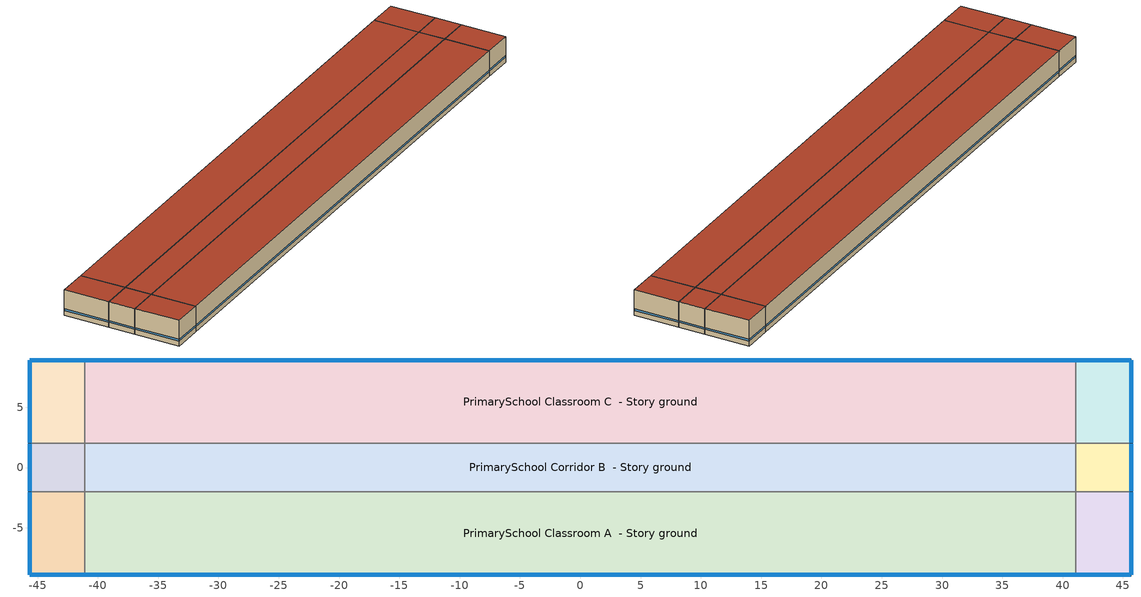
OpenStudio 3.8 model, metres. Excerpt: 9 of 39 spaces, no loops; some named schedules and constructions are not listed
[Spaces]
PrimarySchool Classroom A end_a - Story ground
 floor ground (Foundation F 1.26W/m*K Perim 11.46m Area 31.51m2): -45.67,-8.9 -45.67,-2.01 -41.1,-2.01 -41.1,-8.9 z0
 wall outside: -45.67,-2.01 -45.67,-8.9 -41.1,-8.9 z0:3.96
 wall to PrimarySchool Corridor B end_a - Story ground: -41.1,-2.01 -45.67,-2.01 z0:3.96
 wall to PrimarySchool Classroom A  - Story ground: -41.1,-8.9 -41.1,-2.01 z0:3.96
 window: -45.65,-8.9 -41.12,-8.9 / -45.67,-2.03 -45.67,-8.87 z0.76:1
 roof outside: -41.1,-8.9 -41.1,-2.01 -45.67,-2.01 -45.67,-8.9 z3.96
PrimarySchool Corridor B end_a - Story ground
 floor ground (Foundation F 1.26W/m*K Perim 4.01m Area 18.35m2): -45.67,-2.01 -45.67,2.01 -41.1,2.01 -41.1,-2.01 z0
 wall outside: -45.67,2.01 -45.67,-2.01 z0:3.96
 wall to PrimarySchool Classroom C end_a - Story ground: -41.1,2.01 -45.67,2.01 z0:3.96
 wall to PrimarySchool Corridor B  - Story ground: -41.1,-2.01 -41.1,2.01 z0:3.96
 window: -45.67,1.98 -45.67,-1.98 z0.76:1
 roof outside: -41.1,-2.01 -41.1,2.01 -45.67,2.01 -45.67,-2.01 z3.96
PrimarySchool Classroom C end_a - Story ground
 floor ground (Foundation F 1.26W/m*K Perim 11.46m Area 31.51m2): -45.67,2.01 -45.67,8.9 -41.1,8.9 -41.1,2.01 z0
 wall outside: -41.1,8.9 -45.67,8.9 -45.67,2.01 z0:3.96
 wall to PrimarySchool Classroom C  - Story ground: -41.1,2.01 -41.1,8.9 z0:3.96
 window: -45.67,8.87 -45.67,2.03 / -41.12,8.9 -45.65,8.9 z0.76:1
 roof outside: -41.1,2.01 -41.1,8.9 -45.67,8.9 -45.67,2.01 z3.96
PrimarySchool Classroom A  - Story ground
 floor ground (Foundation F 1.26W/m*K Perim 82.2m Area 566.6m2): -41.1,-8.9 -41.1,-2.01 41.1,-2.01 41.1,-8.9 z0
 wall outside: -41.1,-8.9 41.1,-8.9 z0:3.96
 wall to PrimarySchool Corridor B  - Story ground: 41.1,-2.01 -41.1,-2.01 z0:3.96
 wall to PrimarySchool Classroom A end_b - Story ground: 41.1,-8.9 41.1,-2.01 z0:3.96
 window: -41.07,-8.9 41.07,-8.9 z0.76:1
 roof outside: 41.1,-8.9 41.1,-2.01 -41.1,-2.01 -41.1,-8.9 z3.96
PrimarySchool Corridor B  - Story ground
 floor ground (Foundation F 1.26W/m*K Perim 0.0m Area 329.86m2): -41.1,-2.01 -41.1,2.01 41.1,2.01 41.1,-2.01 z0
 wall to PrimarySchool Classroom C  - Story ground: 41.1,2.01 -41.1,2.01 z0:3.96
 wall to PrimarySchool Corridor B end_b - Story ground: 41.1,-2.01 41.1,2.01 z0:3.96
 roof outside: 41.1,-2.01 41.1,2.01 -41.1,2.01 -41.1,-2.01 z3.96
PrimarySchool Classroom C  - Story ground
 floor ground (Foundation F 1.26W/m*K Perim 82.2m Area 566.6m2): -41.1,2.01 -41.1,8.9 41.1,8.9 41.1,2.01 z0
 wall outside: 41.1,8.9 -41.1,8.9 z0:3.96
 wall to PrimarySchool Classroom C end_b - Story ground: 41.1,2.01 41.1,8.9 z0:3.96
 window: 41.07,8.9 -41.07,8.9 z0.76:1
 roof outside: 41.1,2.01 41.1,8.9 -41.1,8.9 -41.1,2.01 z3.96
PrimarySchool Classroom A end_b - Story ground
 floor ground (Foundation F 1.26W/m*K Perim 11.46m Area 31.51m2): 41.1,-8.9 41.1,-2.01 45.67,-2.01 45.67,-8.9 z0
 wall outside: 41.1,-8.9 45.67,-8.9 45.67,-2.01 z0:3.96
 wall to PrimarySchool Corridor B end_b - Story ground: 45.67,-2.01 41.1,-2.01 z0:3.96
 window: 41.12,-8.9 45.65,-8.9 / 45.67,-8.87 45.67,-2.03 z0.76:1
 roof outside: 45.67,-8.9 45.67,-2.01 41.1,-2.01 41.1,-8.9 z3.96
PrimarySchool Corridor B end_b - Story ground
 floor ground (Foundation F 1.26W/m*K Perim 4.01m Area 18.35m2): 41.1,-2.01 41.1,2.01 45.67,2.01 45.67,-2.01 z0
 wall outside: 45.67,-2.01 45.67,2.01 z0:3.96
 wall to PrimarySchool Classroom C end_b - Story ground: 45.67,2.01 41.1,2.01 z0:3.96
 window: 45.67,-1.98 45.67,1.98 z0.76:1
 roof outside: 45.67,-2.01 45.67,2.01 41.1,2.01 41.1,-2.01 z3.96
PrimarySchool Classroom C end_b - Story ground
 floor ground (Foundation F 1.26W/m*K Perim 11.46m Area 31.51m2): 41.1,2.01 41.1,8.9 45.67,8.9 45.67,2.01 z0
 wall outside: 45.67,2.01 45.67,8.9 41.1,8.9 z0:3.96
 window: 45.65,8.9 41.12,8.9 / 45.67,2.03 45.67,8.87 z0.76:1
 roof outside: 45.67,2.01 45.67,8.9 41.1,8.9 41.1,2.01 z3.96
[Schedule:Day]
Clothing Schedule Default Winter Clothes; Infiltration HVAC Off Schedule Schedule Day 0 1; Infiltration HVAC Off Schedule Schedule Day 2: 24, 0, 1
Clothing Schedule Summer Clothes: 24, 0, 0.5
Air Velocity Schedule Default: 24, 0, 0.2
Work Efficiency Schedule Default; Schedule Day 37; Schedule Day 38: 24, 0, 0
PrimarySchool Cafeteria Occ Default; PrimarySchool Cafeteria Occ Wkdy Day 1: No, 5, 0, 0, 5, 15, 0.01875, 5, 30, 0.0375, 5, 45, 0.05625, 6, 0, 0.075, 6, 15, 0.09375, 6, 30, 0.1125, 6, 45, 0.13125, 7, 0, 0.15, 7, 15, 0.1375, 7, 30, 0.125, 7, 45, 0.1125, 8, 0, 0.1, 8, 15, 0.0875, 8, 30, 0.075, 8, 45, 0.0625, 9, 0, 0.05, 9, 15, 0.15, 9, 30, 0.25, 9, 45, 0.35, 10, 0, 0.45, 10, 15, 0.55, 10, 30, 0.65, 10, 45, 0.75, 11, 0, 0.85, 11, 15, 0.95, 11, 30, 0.85, 11, 45, 0.75, 12, 0, 0.65, 12, 15, 0.55, 12, 30, 0.45, 12, 45, 0.35, 13, 0, 0.25, 13, 15, 0.15, 13, 30, 0.133333, 13, 45, 0.116667, 14, 0, 0.1, 14, 15, 0.0833333, 14, 30, 0.0666667, 14, 45, 0.05, 15, 0, 0.0333333, 15, 15, 0.0166667, 15, 30, 0, 24, 0, 0
PrimarySchool Cafeteria Occ Summer Design Day: No, 7, 0, 0, 9, 0, 0.15, 11, 0, 0.05, 13, 0, 0.95, 15, 0, 0.15, 24, 0, 0
PrimarySchool Cafeteria Occ Wkdy Day: No, 8, 0, 0, 11, 45, 0.25, 24, 0, 0
PrimarySchool Cafeteria Occ Winter Design Day; Education_School BLDG_EQUIP_EndUseData Winter Design Day; PrimarySchool Gym Occ Winter Design Day; Education_School BLDG_LIGHT_EndUseData Winter Design Day 1; Education_School BLDG_EQUIP_EndUseData Winter Design Day 1: No, 24, 0, 0
Education_School BLDG_LIGHT_EndUseData Sat Day; Education_School BLDG_LIGHT_EndUseData Sat Day 2: No, 0, 15, 0.11778, 0, 30, 0.111895, 0, 45, 0.10601, 1, 0, 0.100126, 1, 15, 0.0942413, 1, 30, 0.0830197, 1, 45, 0.0717982, 2, 0, 0.0605766, 2, 15, 0.049355, 2, 30, 0.0496024, 2, 45, 0.0498498, 3, 0, 0.0500972, 3, 15, 0.0503446, 3, 30, 0.0510848, 3, 45, 0.0518251, 4, 0, 0.0525654, 4, 15, 0.0533057, 4, 30, 0.0526836, 4, 45, 0.0520615, 5, 0, 0.0514394, 5, 15, 0.0508173, 5, 30, 0.0504857, 5, 45, 0.050154, 6, 0, 0.0498224, 6, 15, 0.0494908, 6, 30, 0.0435713, 6, 45, 0.0376519, 7, 0, 0.0317325, 7, 15, 0.0258131, 7, 30, 0.0247831, 7, 45, 0.0237532, 8, 0, 0.0227232, 8, 15, 0.0216933, 8, 30, 0.0221818, 8, 45, 0.0226703, 9, 0, 0.0231588, 9, 15, 0.0236474, 9, 30, 0.0227254, 9, 45, 0.0218035, 10, 0, 0.0208816, 10, 15, 0.0199597, 10, 30, 0.0343238, 10, 45, 0.0344743, 11, 0, 0.0346248, 11, 15, 0.0347753, 11, 30, 0.0349258, 11, 45, 0.0350763, 12, 0, 0.0352268, 12, 15, 0.0353773, 12, 30, 0.0355278, 12, 45, 0.0356783, 13, 0, 0.0358288, 13, 15, 0.0359793, 13, 30, 0.0361298, 13, 45, 0.0362803, 14, 0, 0.0364308, 14, 15, 0.0365813, 14, 30, 0.0367318, 14, 45, 0.0368823, 15, 0, 0.0370328, 15, 15, 0.0371833, 15, 30, 0.0402253, 15, 45, 0.0432672, 16, 0, 0.0463092, 16, 15, 0.0493511, 16, 30, 0.0512747, 16, 45, 0.0531983, 17, 0, 0.0551218, 17, 15, 0.0570454, 17, 30, 0.0762155, 17, 45, 0.0953856, 18, 0, 0.114556, 18, 15, 0.133726, 18, 30, 0.174282, 18, 45, 0.214839, 19, 0, 0.255395, 19, 15, 0.295951, 19, 30, 0.292811, 19, 45, 0.28967, 20, 0, 0.28653, 20, 15, 0.283389, 20, 30, 0.268958, 20, 45, 0.254527, 21, 0, 0.240096, 21, 15, 0.225665, 21, 30, 0.218876, 21, 45, 0.212086, 22, 0, 0.205297, 22, 15, 0.198507, 22, 30, 0.185096, 22, 45, 0.171684, 23, 0, 0.158272, 23, 15, 0.14486, 23, 30, 0.13809, 23, 45, 0.13132, 24, 0, 0.12455
Education_School BLDG_LIGHT_EndUseData Sat Day 1: No, 0, 15, 0.221874, 0, 30, 0.206369, 0, 45, 0.190864, 1, 0, 0.17536, 1, 15, 0.159855, 1, 30, 0.148398, 1, 45, 0.136941, 2, 0, 0.125484, 2, 15, 0.114027, 2, 30, 0.124126, 2, 45, 0.134224, 3, 0, 0.144323, 3, 15, 0.154421, 3, 30, 0.161169, 3, 45, 0.167917, 4, 0, 0.174665, 4, 15, 0.181413, 4, 30, 0.17545, 4, 45, 0.169488, 5, 0, 0.163525, 5, 15, 0.157562, 5, 30, 0.150936, 5, 45, 0.14431, 6, 0, 0.137684, 6, 15, 0.131058, 6, 30, 0.113454, 6, 45, 0.0958494, 7, 0, 0.0782452, 7, 15, 0.0606411, 7, 30, 0.0540256, 7, 45, 0.0474101, 8, 0, 0.0407946, 8, 15, 0.0341791, 8, 30, 0.0306242, 8, 45, 0.0270694, 9, 0, 0.0235145, 9, 15, 0.0199597, 9, 30, 0.0200723, 9, 45, 0.0201849, 10, 0, 0.0202975, 10, 15, 0.0204101, 10, 30, 0.0360005, 10, 45, 0.0363821, 11, 0, 0.0367637, 11, 15, 0.0371453, 11, 30, 0.0375269, 11, 45, 0.0379086, 12, 0, 0.0382902, 12, 15, 0.0386718, 12, 30, 0.0390534, 12, 45, 0.039435, 13, 0, 0.0398166, 13, 15, 0.0401982, 13, 30, 0.0405799, 13, 45, 0.0409615, 14, 0, 0.0413431, 14, 15, 0.0417247, 14, 30, 0.0421063, 14, 45, 0.0424879, 15, 0, 0.0428695, 15, 15, 0.0432512, 15, 30, 0.0517555, 15, 45, 0.0602598, 16, 0, 0.0687641, 16, 15, 0.0772684, 16, 30, 0.0751547, 16, 45, 0.0730409, 17, 0, 0.0709272, 17, 15, 0.0688134, 17, 30, 0.0871902, 17, 45, 0.105567, 18, 0, 0.123944, 18, 15, 0.142321, 18, 30, 0.159472, 18, 45, 0.176624, 19, 0, 0.193776, 19, 15, 0.210928, 19, 30, 0.218902, 19, 45, 0.226875, 20, 0, 0.234848, 20, 15, 0.242822, 20, 30, 0.24312, 20, 45, 0.243418, 21, 0, 0.243717, 21, 15, 0.244015, 21, 30, 0.232914, 21, 45, 0.221812, 22, 0, 0.210711, 22, 15, 0.199609, 22, 30, 0.200741, 22, 45, 0.201872, 23, 0, 0.203004, 23, 15, 0.204135, 23, 30, 0.20857, 23, 45, 0.213005, 24, 0, 0.217439
Education_School BLDG_LIGHT_EndUseData Sun Day; Education_School BLDG_LIGHT_EndUseData Sun Day 2: No, 0, 15, 0.0783314, 0, 30, 0.0807973, 0, 45, 0.0832632, 1, 0, 0.085729, 1, 15, 0.0881949, 1, 30, 0.0903232, 1, 45, 0.0924515, 2, 0, 0.0945799, 2, 15, 0.0967082, 2, 30, 0.104271, 2, 45, 0.111833, 3, 0, 0.119396, 3, 15, 0.126958, 3, 30, 0.135871, 3, 45, 0.144784, 4, 0, 0.153696, 4, 15, 0.162609, 4, 30, 0.150774, 4, 45, 0.138938, 5, 0, 0.127103, 5, 15, 0.115267, 5, 30, 0.108361, 5, 45, 0.101454, 6, 0, 0.0945477, 6, 15, 0.0876412, 6, 30, 0.0717334, 6, 45, 0.0558255, 7, 0, 0.0399177, 7, 15, 0.0240099, 7, 30, 0.0222053, 7, 45, 0.0204006, 8, 0, 0.0185959, 8, 15, 0.0167913, 8, 30, 0.0203285, 8, 45, 0.0238656, 9, 0, 0.0274028, 9, 15, 0.03094, 9, 30, 0.0272702, 9, 45, 0.0236004, 10, 0, 0.0199307, 10, 15, 0.0162609, 10, 30, 0.0608876, 10, 45, 0.061951, 11, 0, 0.0630144, 11, 15, 0.0640779, 11, 30, 0.0651413, 11, 45, 0.0662047, 12, 0, 0.0672681, 12, 15, 0.0683315, 12, 30, 0.0693949, 12, 45, 0.0704583, 13, 0, 0.0715217, 13, 15, 0.0725851, 13, 30, 0.0736485, 13, 45, 0.0747119, 14, 0, 0.0757753, 14, 15, 0.0768387, 14, 30, 0.0779021, 14, 45, 0.0789655, 15, 0, 0.0800289, 15, 15, 0.0810923, 15, 30, 0.0782706, 15, 45, 0.0754489, 16, 0, 0.0726272, 16, 15, 0.0698055, 16, 30, 0.0668557, 16, 45, 0.063906, 17, 0, 0.0609562, 17, 15, 0.0580065, 17, 30, 0.0578107, 17, 45, 0.057615, 18, 0, 0.0574192, 18, 15, 0.0572234, 18, 30, 0.062882, 18, 45, 0.0685406, 19, 0, 0.0741992, 19, 15, 0.0798578, 19, 30, 0.0815947, 19, 45, 0.0833317, 20, 0, 0.0850686, 20, 15, 0.0868056, 20, 30, 0.0867278, 20, 45, 0.08665, 21, 0, 0.0865721, 21, 15, 0.0864943, 21, 30, 0.085445, 21, 45, 0.0843956, 22, 0, 0.0833462, 22, 15, 0.0822968, 22, 30, 0.0781685, 22, 45, 0.0740402, 23, 0, 0.0699118, 23, 15, 0.0657835, 23, 30, 0.0689205, 23, 45, 0.0720575, 24, 0, 0.0751944
Education_School BLDG_LIGHT_EndUseData Sun Day 1: No, 0, 15, 0.141369, 0, 30, 0.13927, 0, 45, 0.13717, 1, 0, 0.135071, 1, 15, 0.132971, 1, 30, 0.140106, 1, 45, 0.14724, 2, 0, 0.154375, 2, 15, 0.16151, 2, 30, 0.169034, 2, 45, 0.176558, 3, 0, 0.184083, 3, 15, 0.191607, 3, 30, 0.197003, 3, 45, 0.202399, 4, 0, 0.207796, 4, 15, 0.213192, 4, 30, 0.208835, 4, 45, 0.204479, 5, 0, 0.200122, 5, 15, 0.195766, 5, 30, 0.189923, 5, 45, 0.184081, 6, 0, 0.178239, 6, 15, 0.172396, 6, 30, 0.149089, 6, 45, 0.125781, 7, 0, 0.102474, 7, 15, 0.0791667, 7, 30, 0.0815501, 7, 45, 0.0839334, 8, 0, 0.0863168, 8, 15, 0.0887002, 8, 30, 0.0734097, 8, 45, 0.0581192, 9, 0, 0.0428287, 9, 15, 0.0275382, 9, 30, 0.0262248, 9, 45, 0.0249114, 10, 0, 0.023598, 10, 15, 0.0222845, 10, 30, 0.0207855, 10, 45, 0.0207623, 11, 0, 0.0207392, 11, 15, 0.020716, 11, 30, 0.0206929, 11, 45, 0.0206697, 12, 0, 0.0206465, 12, 15, 0.0206234, 12, 30, 0.0206002, 12, 45, 0.020577, 13, 0, 0.0205539, 13, 15, 0.0205307, 13, 30, 0.0205076, 13, 45, 0.0204844, 14, 0, 0.0204612, 14, 15, 0.0204381, 14, 30, 0.0204149, 14, 45, 0.0203917, 15, 0, 0.0203686, 15, 15, 0.0203454, 15, 30, 0.0206929, 15, 45, 0.0210403, 16, 0, 0.0213878, 16, 15, 0.0217352, 16, 30, 0.0217685, 16, 45, 0.0218017, 17, 0, 0.0218349, 17, 15, 0.0218681, 17, 30, 0.021391, 17, 45, 0.0209139, 18, 0, 0.0204368, 18, 15, 0.0199597, 18, 30, 0.0212969, 18, 45, 0.0226341, 19, 0, 0.0239714, 19, 15, 0.0253086, 19, 30, 0.032398, 19, 45, 0.0394874, 20, 0, 0.0465767, 20, 15, 0.0536661, 20, 30, 0.0581253, 20, 45, 0.0625844, 21, 0, 0.0670435, 21, 15, 0.0715027, 21, 30, 0.0736591, 21, 45, 0.0758155, 22, 0, 0.0779719, 22, 15, 0.0801283, 22, 30, 0.0851852, 22, 45, 0.0902421, 23, 0, 0.0952989, 23, 15, 0.100356, 23, 30, 0.110609, 23, 45, 0.120863, 24, 0, 0.131116
Education_School BLDG_EQUIP_EndUseData Default: No, 0, 15, 0.300925, 0, 30, 0.315, 0, 45, 0.311225, 1, 0, 0.30745, 1, 15, 0.303675, 1, 30, 0.2999, 1, 45, 0.290225, 2, 0, 0.28055, 2, 15, 0.270875, 2, 30, 0.2612, 2, 45, 0.25845, 3, 0, 0.2557, 3, 15, 0.25295, 3, 30, 0.2502, 3, 45, 0.258075, 4, 0, 0.26595, 4, 15, 0.273825, 4, 30, 0.2817, 4, 45, 0.302125, 5, 0, 0.32255, 5, 15, 0.342975, 5, 30, 0.3634, 5, 45, 0.4, 6, 0, 0.4366, 6, 15, 0.4732, 6, 30, 0.5098, 6, 45, 0.550475, 7, 0, 0.59115, 7, 15, 0.631825, 7, 30, 0.6725, 7, 45, 0.709, 8, 0, 0.7455, 8, 15, 0.782, 8, 30, 0.8185, 8, 45, 0.8297, 9, 0, 0.8409, 9, 15, 0.8521, 9, 30, 0.8633, 9, 45, 0.8745, 10, 0, 0.885575, 10, 15, 0.89665, 10, 30, 0.907725, 10, 45, 0.9188, 11, 0, 0.921375, 11, 15, 0.92395, 11, 30, 0.926525, 11, 45, 0.9291, 12, 0, 0.9331, 12, 15, 0.9371, 12, 30, 0.9411, 12, 45, 0.9451, 13, 0, 0.94758, 13, 15, 0.95006, 13, 30, 0.95254, 13, 45, 0.95502, 14, 0, 0.9575, 14, 15, 0.951175, 14, 30, 0.94485, 14, 45, 0.938525, 15, 0, 0.9322, 15, 15, 0.9106, 15, 30, 0.889, 15, 45, 0.8674, 16, 0, 0.8458, 16, 15, 0.808675, 16, 30, 0.77155, 16, 45, 0.734425, 17, 0, 0.6973, 17, 15, 0.66005, 17, 30, 0.6228, 17, 45, 0.58555, 18, 0, 0.5483, 18, 15, 0.518725, 18, 30, 0.48915, 18, 45, 0.459575, 19, 0, 0.43, 19, 15, 0.41015, 19, 30, 0.3903, 19, 45, 0.37045, 20, 0, 0.3506, 20, 15, 0.340475, 20, 30, 0.33035, 20, 45, 0.320225, 21, 0, 0.3101, 21, 15, 0.30635, 21, 30, 0.3026, 21, 45, 0.29885, 22, 0, 0.2951, 22, 15, 0.295187, 22, 30, 0.295275, 22, 45, 0.295362, 23, 0, 0.29545, 23, 15, 0.277075, 23, 30, 0.2587, 23, 45, 0.272775, 24, 0, 0.28685
Education_School BLDG_EQUIP_EndUseData Summer Design Day; Education_School BLDG_LIGHT_EndUseData Summer Design Day 1; Education_School BLDG_EQUIP_EndUseData Summer Design Day 1: No, 24, 0, 1
PrimarySchool Infil Default; PrimarySchool Infil Winter Design Day; PrimarySchool Infil Summer Design Day: No, 7, 0, 1, 21, 0, 0.5, 24, 0, 1
PrimarySchool Bldg Occ Wkdy Day: No, 7, 0, 0, 15, 30, 0.15, 24, 0, 0
PrimarySchool Bldg Occ Wkdy Day 1: No, 5, 0, 0, 5, 15, 0.046875, 5, 30, 0.09375, 5, 45, 0.140625, 6, 0, 0.1875, 6, 15, 0.234375, 6, 30, 0.28125, 6, 45, 0.328125, 7, 0, 0.375, 7, 15, 0.421875, 7, 30, 0.46875, 7, 45, 0.515625, 8, 0, 0.5625, 8, 15, 0.609375, 8, 30, 0.65625, 8, 45, 0.703125, 9, 0, 0.75, 13, 15, 0.75, 13, 30, 0.714706, 13, 45, 0.679412, 14, 0, 0.644118, 14, 15, 0.608824, 14, 30, 0.573529, 14, 45, 0.538235, 15, 0, 0.502941, 15, 15, 0.467647, 15, 30, 0.432353, 15, 45, 0.397059, 16, 0, 0.361765, 16, 15, 0.326471, 16, 30, 0.291176, 16, 45, 0.255882, 17, 0, 0.220588, 17, 15, 0.185294, 17, 30, 0.15, 19, 0, 0.15, 19, 15, 0.1375, 19, 30, 0.125, 19, 45, 0.1125, 20, 0, 0.1, 20, 15, 0.0875, 20, 30, 0.075, 20, 45, 0.0625, 21, 0, 0.05, 21, 15, 0.0375, 21, 30, 0.025, 21, 45, 0.0125, 22, 0, 0, 24, 0, 0
PrimarySchool Gym Occ Default; PrimarySchool Gym Occ Wkdy Day 1: No, 5, 0, 0, 5, 15, 0.021875, 5, 30, 0.04375, 5, 45, 0.065625, 6, 0, 0.0875, 6, 15, 0.109375, 6, 30, 0.13125, 6, 45, 0.153125, 7, 0, 0.175, 7, 15, 0.196875, 7, 30, 0.21875, 7, 45, 0.240625, 8, 0, 0.2625, 8, 15, 0.284375, 8, 30, 0.30625, 8, 45, 0.328125, 9, 0, 0.35, 13, 15, 0.35, 13, 30, 0.385294, 13, 45, 0.420588, 14, 0, 0.455882, 14, 15, 0.491176, 14, 30, 0.526471, 14, 45, 0.561765, 15, 0, 0.597059, 15, 15, 0.632353, 15, 30, 0.667647, 15, 45, 0.702941, 16, 0, 0.738235, 16, 15, 0.773529, 16, 30, 0.808824, 16, 45, 0.844118, 17, 0, 0.879412, 17, 15, 0.914706, 17, 30, 0.95, 19, 0, 0.95, 19, 15, 0.870833, 19, 30, 0.791667, 19, 45, 0.7125, 20, 0, 0.633333, 20, 15, 0.554167, 20, 30, 0.475, 20, 45, 0.395833, 21, 0, 0.316667, 21, 15, 0.2375, 21, 30, 0.158333, 21, 45, 0.0791667, 22, 0, 0, 24, 0, 0
PrimarySchool Gym Occ Summer Design Day: No, 8, 0, 0, 16, 0, 0.35, 21, 0, 0.95, 24, 0, 0
PrimarySchool Gym Occ Wkdy Day: No, 7, 0, 0, 15, 30, 0.35, 24, 0, 0
PrimarySchool Kitchen Gas Default; PrimarySchool Kitchen Gas Wkdy Day 1: No, 6, 0, 0.02, 6, 15, 0.03625, 6, 30, 0.0525, 6, 45, 0.06875, 7, 0, 0.085, 7, 15, 0.10125, 7, 30, 0.1175, 7, 45, 0.13375, 8, 0, 0.15, 8, 15, 0.155556, 8, 30, 0.161111, 8, 45, 0.166667, 9, 0, 0.172222, 9, 15, 0.177778, 9, 30, 0.183333, 9, 45, 0.188889, 10, 0, 0.194444, 10, 15, 0.2, 11, 15, 0.2, 11, 30, 0.1875, 11, 45, 0.175, 12, 0, 0.1625, 12, 15, 0.15, 12, 30, 0.1375, 12, 45, 0.125, 13, 0, 0.1125, 13, 15, 0.1, 13, 30, 0.0911111, 13, 45, 0.0822222, 14, 0, 0.0733333, 14, 15, 0.0644444, 14, 30, 0.0555556, 14, 45, 0.0466667, 15, 0, 0.0377778, 15, 15, 0.0288889, 15, 30, 0.02, 24, 0, 0.02
PrimarySchool Kitchen Gas Summer Design Day: No, 8, 0, 0.02, 10, 0, 0.15, 13, 0, 0.2, 15, 0, 0.1, 24, 0, 0.02
PrimarySchool Kitchen Gas Wkdy Day: No, 6, 0, 0.02, 6, 15, 0.03, 6, 30, 0.04, 6, 45, 0.05, 7, 0, 0.06, 7, 15, 0.07, 7, 30, 0.08, 7, 45, 0.09, 8, 0, 0.1, 8, 15, 0.107143, 8, 30, 0.114286, 8, 45, 0.121429, 9, 0, 0.128571, 9, 15, 0.135714, 9, 30, 0.142857, 9, 45, 0.15, 10, 0, 0.1375, 10, 15, 0.125, 10, 30, 0.1125, 10, 45, 0.1, 11, 0, 0.09, 11, 15, 0.08, 11, 30, 0.07, 11, 45, 0.06, 12, 0, 0.05, 12, 15, 0.04, 12, 30, 0.03, 12, 45, 0.02, 24, 0, 0.02
PrimarySchool Kitchen Gas Winter Design Day: No, 24, 0, 0.02
Schedule Day 31: 7, 0, 0, 15, 30, 1, 24, 0, 0
Schedule Day 32; Schedule Day 33: 8, 45, 0, 20, 0, 1, 24, 0, 0
Education_School BLDG_LIGHT_EndUseData Wkdy Day 2: No, 0, 15, 0.0329323, 0, 30, 0.0329132, 0, 45, 0.0328942, 1, 0, 0.0328751, 1, 15, 0.0328561, 1, 30, 0.032837, 1, 45, 0.0330112, 2, 0, 0.0331854, 2, 15, 0.0333596, 2, 30, 0.0335338, 2, 45, 0.0336006, 3, 0, 0.0336674, 3, 15, 0.0337342, 3, 30, 0.033801, 3, 45, 0.0388704, 4, 0, 0.0439399, 4, 15, 0.0490093, 4, 30, 0.0540787, 4, 45, 0.0802146, 5, 0, 0.106351, 5, 15, 0.132486, 5, 30, 0.158622, 5, 45, 0.218594, 6, 0, 0.278565, 6, 15, 0.338536, 6, 30, 0.398507, 6, 45, 0.445379, 7, 0, 0.492251, 7, 15, 0.539123, 7, 30, 0.585995, 7, 45, 0.589912, 8, 0, 0.593828, 8, 15, 0.597744, 8, 30, 0.601661, 8, 45, 0.620021, 9, 0, 0.63838, 9, 15, 0.65674, 9, 30, 0.637932, 9, 45, 0.636658, 10, 0, 0.635384, 10, 15, 0.63411, 10, 30, 0.624167, 10, 45, 0.614224, 11, 0, 0.604281, 11, 15, 0.594338, 11, 30, 0.577287, 11, 45, 0.560235, 12, 0, 0.543184, 12, 15, 0.526133, 12, 30, 0.499097, 12, 45, 0.472061, 13, 0, 0.445026, 13, 15, 0.41799, 13, 30, 0.40079, 13, 45, 0.38359, 14, 0, 0.366391, 14, 15, 0.212526, 14, 30, 0.200277, 14, 45, 0.188028, 15, 0, 0.17578, 15, 15, 0.158806, 15, 30, 0.141833, 15, 45, 0.12486, 16, 0, 0.107887, 16, 15, 0.089717, 16, 30, 0.0715472, 16, 45, 0.0533774, 17, 0, 0.0352076, 17, 15, 0.034884, 17, 30, 0.0345603, 17, 45, 0.0342367, 18, 0, 0.0339131, 18, 15, 0.0338677, 18, 30, 0.0338224, 18, 45, 0.0337771, 19, 0, 0.0337318, 19, 15, 0.0336129, 19, 30, 0.033494, 19, 45, 0.0333751, 20, 0, 0.0332562, 20, 15, 0.0332372, 20, 30, 0.0332181, 20, 45, 0.0331991, 21, 0, 0.03318, 21, 15, 0.0331609, 21, 30, 0.0331419, 21, 45, 0.0331228, 22, 0, 0.0331038, 22, 15, 0.0330847, 22, 30, 0.0330657, 22, 45, 0.0330466, 23, 0, 0.0330276, 23, 15, 0.0330085, 23, 30, 0.0329894, 23, 45, 0.0329704, 24, 0, 0.0329513
Education_School BLDG_LIGHT_EndUseData Wkdy Day 3; Education_School BLDG_LIGHT_EndUseData Default 1: No, 0, 15, 0.0333751, 0, 30, 0.0332562, 0, 45, 0.0331514, 1, 0, 0.0330466, 1, 15, 0.0329418, 1, 30, 0.032837, 1, 45, 0.0330112, 2, 0, 0.0331854, 2, 15, 0.0333596, 2, 30, 0.0335338, 2, 45, 0.0336006, 3, 0, 0.0336674, 3, 15, 0.0337342, 3, 30, 0.033801, 3, 45, 0.0388704, 4, 0, 0.0439399, 4, 15, 0.0490093, 4, 30, 0.0540787, 4, 45, 0.0802146, 5, 0, 0.106351, 5, 15, 0.132486, 5, 30, 0.158622, 5, 45, 0.218594, 6, 0, 0.278565, 6, 15, 0.338536, 6, 30, 0.398507, 6, 45, 0.445379, 7, 0, 0.492251, 7, 15, 0.539123, 7, 30, 0.585995, 7, 45, 0.589912, 8, 0, 0.593828, 8, 15, 0.597744, 8, 30, 0.601661, 8, 45, 0.612677, 9, 0, 0.623693, 9, 15, 0.634708, 9, 30, 0.645724, 9, 45, 0.65674, 10, 0, 0.651728, 10, 15, 0.646716, 10, 30, 0.641705, 10, 45, 0.636693, 11, 0, 0.637321, 11, 15, 0.63795, 11, 30, 0.638578, 11, 45, 0.639206, 12, 0, 0.637932, 12, 15, 0.636658, 12, 30, 0.635384, 12, 45, 0.63411, 13, 0, 0.626155, 13, 15, 0.618201, 13, 30, 0.610247, 13, 45, 0.602292, 14, 0, 0.594338, 14, 15, 0.577287, 14, 30, 0.560235, 14, 45, 0.543184, 15, 0, 0.526133, 15, 15, 0.499097, 15, 30, 0.472061, 15, 45, 0.445026, 16, 0, 0.41799, 16, 15, 0.40509, 16, 30, 0.39219, 16, 45, 0.37929, 17, 0, 0.366391, 17, 15, 0.358174, 17, 30, 0.349957, 17, 45, 0.34174, 18, 0, 0.333524, 18, 15, 0.306336, 18, 30, 0.279149, 18, 45, 0.251962, 19, 0, 0.224774, 19, 15, 0.212526, 19, 30, 0.200277, 19, 45, 0.188028, 20, 0, 0.17578, 20, 15, 0.158806, 20, 30, 0.141833, 20, 45, 0.12486, 21, 0, 0.107887, 21, 15, 0.089717, 21, 30, 0.0715472, 21, 45, 0.0533774, 22, 0, 0.0352076, 22, 15, 0.034884, 22, 30, 0.0345603, 22, 45, 0.0342367, 23, 0, 0.0339131, 23, 15, 0.0338224, 23, 30, 0.0337318, 23, 45, 0.0336129, 24, 0, 0.033494
Education_School BLDG_LIGHT_EndUseData Wkdy Day 4: No, 0, 15, 0.0320293, 0, 30, 0.0322459, 0, 45, 0.0309551, 1, 0, 0.0296642, 1, 15, 0.0283734, 1, 30, 0.0270826, 1, 45, 0.0268017, 2, 0, 0.0265208, 2, 15, 0.0262399, 2, 30, 0.025959, 2, 45, 0.0244592, 3, 0, 0.0229593, 3, 15, 0.0214595, 3, 30, 0.0199597, 3, 45, 0.0254143, 4, 0, 0.0308689, 4, 15, 0.0363235, 4, 30, 0.0417781, 4, 45, 0.0558372, 5, 0, 0.0698962, 5, 15, 0.0839553, 5, 30, 0.0980143, 5, 45, 0.109928, 6, 0, 0.121842, 6, 15, 0.133755, 6, 30, 0.145669, 6, 45, 0.16458, 7, 0, 0.183491, 7, 15, 0.202402, 7, 30, 0.221313, 7, 45, 0.239369, 8, 0, 0.257424, 8, 15, 0.27548, 8, 30, 0.293536, 8, 45, 0.301997, 9, 0, 0.310457, 9, 15, 0.318918, 9, 30, 0.327379, 9, 45, 0.33584, 10, 0, 0.341216, 10, 15, 0.346592, 10, 30, 0.351968, 10, 45, 0.357344, 11, 0, 0.359986, 11, 15, 0.362628, 11, 30, 0.36527, 11, 45, 0.367912, 12, 0, 0.373768, 12, 15, 0.379624, 12, 30, 0.38548, 12, 45, 0.391337, 13, 0, 0.392908, 13, 15, 0.394479, 13, 30, 0.396051, 13, 45, 0.397622, 14, 0, 0.399193, 14, 15, 0.390773, 14, 30, 0.382352, 14, 45, 0.373931, 15, 0, 0.36551, 15, 15, 0.347184, 15, 30, 0.328858, 15, 45, 0.310532, 16, 0, 0.292206, 16, 15, 0.28266, 16, 30, 0.273113, 16, 45, 0.263566, 17, 0, 0.254019, 17, 15, 0.254466, 17, 30, 0.254913, 17, 45, 0.255361, 18, 0, 0.255808, 18, 15, 0.243534, 18, 30, 0.231259, 18, 45, 0.218985, 19, 0, 0.206711, 19, 15, 0.193529, 19, 30, 0.180347, 19, 45, 0.167166, 20, 0, 0.153984, 20, 15, 0.143629, 20, 30, 0.133273, 20, 45, 0.122918, 21, 0, 0.112563, 21, 15, 0.0949906, 21, 30, 0.0774187, 21, 45, 0.0598468, 22, 0, 0.0422748, 22, 15, 0.0395169, 22, 30, 0.036759, 22, 45, 0.0340011, 23, 0, 0.0312432, 23, 15, 0.0313114, 23, 30, 0.0313796, 23, 45, 0.0315962, 24, 0, 0.0318128
Education_School BLDG_LIGHT_EndUseData Wkdy Day 5: No, 0, 15, 0.0282561, 0, 30, 0.0280214, 0, 45, 0.0277867, 1, 0, 0.027552, 1, 15, 0.0273173, 1, 30, 0.0270826, 1, 45, 0.0268017, 2, 0, 0.0265208, 2, 15, 0.0262399, 2, 30, 0.025959, 2, 45, 0.0244592, 3, 0, 0.0229593, 3, 15, 0.0214595, 3, 30, 0.0199597, 3, 45, 0.0254143, 4, 0, 0.0308689, 4, 15, 0.0363235, 4, 30, 0.0417781, 4, 45, 0.0558372, 5, 0, 0.0698962, 5, 15, 0.0839553, 5, 30, 0.0980143, 5, 45, 0.109928, 6, 0, 0.121842, 6, 15, 0.133755, 6, 30, 0.145669, 6, 45, 0.16458, 7, 0, 0.183491, 7, 15, 0.202402, 7, 30, 0.221313, 7, 45, 0.239369, 8, 0, 0.257424, 8, 15, 0.27548, 8, 30, 0.293536, 8, 45, 0.307637, 9, 0, 0.321739, 9, 15, 0.33584, 9, 30, 0.373768, 9, 45, 0.379624, 10, 0, 0.38548, 10, 15, 0.391337, 10, 30, 0.393301, 10, 45, 0.395265, 11, 0, 0.397229, 11, 15, 0.399193, 11, 30, 0.390773, 11, 45, 0.382352, 12, 0, 0.373931, 12, 15, 0.36551, 12, 30, 0.347184, 12, 45, 0.328858, 13, 0, 0.310532, 13, 15, 0.292206, 13, 30, 0.279477, 13, 45, 0.266748, 14, 0, 0.254019, 14, 15, 0.193529, 14, 30, 0.180347, 14, 45, 0.167166, 15, 0, 0.153984, 15, 15, 0.143629, 15, 30, 0.133273, 15, 45, 0.122918, 16, 0, 0.112563, 16, 15, 0.0949906, 16, 30, 0.0774187, 16, 45, 0.0598468, 17, 0, 0.0422748, 17, 15, 0.0395169, 17, 30, 0.036759, 17, 45, 0.0340011, 18, 0, 0.0312432, 18, 15, 0.0312773, 18, 30, 0.0313114, 18, 45, 0.0313455, 19, 0, 0.0313796, 19, 15, 0.0315962, 19, 30, 0.0318128, 19, 45, 0.0320293, 20, 0, 0.0322459, 20, 15, 0.0320112, 20, 30, 0.0317765, 20, 45, 0.0315418, 21, 0, 0.0313071, 21, 15, 0.0310724, 21, 30, 0.0308377, 21, 45, 0.030603, 22, 0, 0.0303683, 22, 15, 0.0301336, 22, 30, 0.0298989, 22, 45, 0.0296642, 23, 0, 0.0294295, 23, 15, 0.0291948, 23, 30, 0.0289601, 23, 45, 0.0287255, 24, 0, 0.0284908
Education_School BLDG_EQUIP_EndUseData Wknd Day 3; Education_School BLDG_EQUIP_EndUseData Wknd Day 4; Education_School BLDG_EQUIP_EndUseData Wknd Day 7; Education_School BLDG_EQUIP_EndUseData Wknd Day 8: No, 0, 15, 0.334924, 0, 30, 0.328596, 0, 45, 0.322267, 1, 0, 0.315939, 1, 15, 0.30961, 1, 30, 0.296345, 1, 45, 0.283079, 2, 0, 0.269814, 2, 15, 0.256548, 2, 30, 0.241092, 2, 45, 0.225636, 3, 0, 0.21018, 3, 15, 0.194723, 3, 30, 0.185109, 3, 45, 0.175494, 4, 0, 0.16588, 4, 15, 0.156266, 4, 30, 0.151519, 4, 45, 0.146773, 5, 0, 0.142026, 5, 15, 0.13728, 5, 30, 0.134603, 5, 45, 0.131925, 6, 0, 0.129248, 6, 15, 0.12657, 6, 30, 0.120972, 6, 45, 0.115374, 7, 0, 0.109775, 7, 15, 0.104177, 7, 30, 0.087443, 7, 45, 0.0707089, 8, 0, 0.0539749, 8, 15, 0.0372409, 8, 30, 0.0279306, 8, 45, 0.0186204, 9, 0, 0.00931021, 9, 15, 0, 9, 30, 0.000608511, 9, 45, 0.00121702, 10, 0, 0.00182553, 10, 15, 0.00243404, 10, 30, 0.0399103, 10, 45, 0.0402694, 11, 0, 0.0406286, 11, 15, 0.0409877, 11, 30, 0.0413468, 11, 45, 0.0417059, 12, 0, 0.042065, 12, 15, 0.0424242, 12, 30, 0.0427833, 12, 45, 0.0431424, 13, 0, 0.0435015, 13, 15, 0.0438606, 13, 30, 0.0442198, 13, 45, 0.0445789, 14, 0, 0.044938, 14, 15, 0.0452971, 14, 30, 0.0456563, 14, 45, 0.0460154, 15, 0, 0.0463745, 15, 15, 0.0467336, 15, 30, 0.0550094, 15, 45, 0.0632851, 16, 0, 0.0715609, 16, 15, 0.0798366, 16, 30, 0.0931021, 16, 45, 0.106368, 17, 0, 0.119633, 17, 15, 0.132899, 17, 30, 0.148355, 17, 45, 0.163811, 18, 0, 0.179267, 18, 15, 0.194723, 18, 30, 0.208719, 18, 45, 0.222715, 19, 0, 0.236711, 19, 15, 0.250706, 19, 30, 0.254479, 19, 45, 0.258252, 20, 0, 0.262025, 20, 15, 0.265797, 20, 30, 0.276386, 20, 45, 0.286974, 21, 0, 0.297562, 21, 15, 0.30815, 21, 30, 0.313261, 21, 45, 0.318373, 22, 0, 0.323484, 22, 15, 0.328596, 22, 30, 0.332247, 22, 45, 0.335898, 23, 0, 0.339549, 23, 15, 0.3432, 23, 30, 0.341131, 23, 45, 0.339062, 24, 0, 0.336993
Education_School BLDG_EQUIP_EndUseData Wknd Day 5; Education_School BLDG_EQUIP_EndUseData Wknd Day 6: No, 0, 15, 0.2906, 0, 30, 0.288337, 0, 45, 0.286075, 1, 0, 0.283812, 1, 15, 0.281549, 1, 30, 0.2763, 1, 45, 0.27105, 2, 0, 0.265801, 2, 15, 0.260552, 2, 30, 0.267883, 2, 45, 0.275214, 3, 0, 0.282545, 3, 15, 0.289876, 3, 30, 0.283178, 3, 45, 0.276481, 4, 0, 0.269783, 4, 15, 0.263086, 4, 30, 0.248695, 4, 45, 0.234305, 5, 0, 0.219914, 5, 15, 0.205523, 5, 30, 0.186064, 5, 45, 0.166605, 6, 0, 0.147146, 6, 15, 0.127687, 6, 30, 0.107957, 6, 45, 0.0882263, 7, 0, 0.0684957, 7, 15, 0.0487652, 7, 30, 0.0365739, 7, 45, 0.0243826, 8, 0, 0.0121913, 8, 15, 0, 8, 30, 0.00486023, 8, 45, 0.00972046, 9, 0, 0.0145807, 9, 15, 0.0194409, 9, 30, 0.0215226, 9, 45, 0.0236042, 10, 0, 0.0256859, 10, 15, 0.0277676, 10, 30, 0.0723564, 10, 45, 0.0722199, 11, 0, 0.0720834, 11, 15, 0.0719469, 11, 30, 0.0718104, 11, 45, 0.0716739, 12, 0, 0.0715374, 12, 15, 0.0714009, 12, 30, 0.0712644, 12, 45, 0.0711278, 13, 0, 0.0709913, 13, 15, 0.0708548, 13, 30, 0.0707183, 13, 45, 0.0705818, 14, 0, 0.0704453, 14, 15, 0.0703088, 14, 30, 0.0701723, 14, 45, 0.0700358, 15, 0, 0.0698993, 15, 15, 0.0697628, 15, 30, 0.0687672, 15, 45, 0.0677717, 16, 0, 0.0667761, 16, 15, 0.0657805, 16, 30, 0.0716635, 16, 45, 0.0775464, 17, 0, 0.0834294, 17, 15, 0.0893123, 17, 30, 0.0886788, 17, 45, 0.0880452, 18, 0, 0.0874117, 18, 15, 0.0867781, 18, 30, 0.0939282, 18, 45, 0.101078, 19, 0, 0.108228, 19, 15, 0.115378, 19, 30, 0.132665, 19, 45, 0.149952, 20, 0, 0.167239, 20, 15, 0.184526, 20, 30, 0.196201, 20, 45, 0.207877, 21, 0, 0.219552, 21, 15, 0.231227, 21, 30, 0.236386, 21, 45, 0.241545, 22, 0, 0.246704, 22, 15, 0.251863, 22, 30, 0.258379, 22, 45, 0.264896, 23, 0, 0.271413, 23, 15, 0.277929, 23, 30, 0.281097, 23, 45, 0.284265, 24, 0, 0.287432
Education_School BLDG_EQUIP_EndUseData Wkdy Day 2: No, 0, 15, 0.0719266, 0, 30, 0.0709975, 0, 45, 0.0700683, 1, 0, 0.0691392, 1, 15, 0.06821, 1, 30, 0.0672809, 1, 45, 0.0541834, 2, 0, 0.041086, 2, 15, 0.0279886, 2, 30, 0.0148911, 2, 45, 0.0111684, 3, 0, 0.00744557, 3, 15, 0.00372278, 3, 30, 0, 3, 45, 0.0106607, 4, 0, 0.0213214, 4, 15, 0.0319821, 4, 30, 0.0426428, 4, 45, 0.0702929, 5, 0, 0.0979431, 5, 15, 0.125593, 5, 30, 0.153243, 5, 45, 0.20279, 6, 0, 0.252337, 6, 15, 0.301884, 6, 30, 0.351431, 6, 45, 0.406494, 7, 0, 0.461558, 7, 15, 0.516621, 7, 30, 0.571684, 7, 45, 0.621096, 8, 0, 0.670507, 8, 15, 0.719919, 8, 30, 0.76933, 8, 45, 0.7946, 9, 0, 0.81987, 9, 15, 0.84514, 9, 30, 0.924469, 9, 45, 0.929884, 10, 0, 0.935299, 10, 15, 0.940714, 10, 30, 0.94491, 10, 45, 0.949107, 11, 0, 0.953303, 11, 15, 0.9575, 11, 30, 0.948938, 11, 45, 0.940375, 12, 0, 0.931813, 12, 15, 0.92325, 12, 30, 0.89401, 12, 45, 0.864769, 13, 0, 0.835528, 13, 15, 0.806287, 13, 30, 0.739277, 13, 45, 0.672267, 14, 0, 0.605257, 14, 15, 0.216531, 14, 30, 0.189659, 14, 45, 0.162787, 15, 0, 0.135915, 15, 15, 0.122209, 15, 30, 0.108502, 15, 45, 0.0947956, 16, 0, 0.081089, 16, 15, 0.0760125, 16, 30, 0.070936, 16, 45, 0.0658594, 17, 0, 0.0607829, 17, 15, 0.0609014, 17, 30, 0.0610198, 17, 45, 0.0611383, 18, 0, 0.0612567, 18, 15, 0.0488192, 18, 30, 0.0363818, 18, 45, 0.0239443, 19, 0, 0.0115068, 19, 15, 0.0305607, 19, 30, 0.0496146, 19, 45, 0.0686684, 20, 0, 0.0877223, 20, 15, 0.0867932, 20, 30, 0.085864, 20, 45, 0.0849349, 21, 0, 0.0840057, 21, 15, 0.0830765, 21, 30, 0.0821474, 21, 45, 0.0812182, 22, 0, 0.0802891, 22, 15, 0.0793599, 22, 30, 0.0784307, 22, 45, 0.0775016, 23, 0, 0.0765724, 23, 15, 0.0756433, 23, 30, 0.0747141, 23, 45, 0.073785, 24, 0, 0.0728558
Education_School BLDG_EQUIP_EndUseData Wkdy Day 3; Education_School BLDG_EQUIP_EndUseData Default 1: No, 0, 15, 0.0686684, 0, 30, 0.0877223, 0, 45, 0.082612, 1, 0, 0.0775016, 1, 15, 0.0723912, 1, 30, 0.0672809, 1, 45, 0.0541834, 2, 0, 0.041086, 2, 15, 0.0279886, 2, 30, 0.0148911, 2, 45, 0.0111684, 3, 0, 0.00744557, 3, 15, 0.00372278, 3, 30, 0, 3, 45, 0.0106607, 4, 0, 0.0213214, 4, 15, 0.0319821, 4, 30, 0.0426428, 4, 45, 0.0702929, 5, 0, 0.0979431, 5, 15, 0.125593, 5, 30, 0.153243, 5, 45, 0.20279, 6, 0, 0.252337, 6, 15, 0.301884, 6, 30, 0.351431, 6, 45, 0.406494, 7, 0, 0.461558, 7, 15, 0.516621, 7, 30, 0.571684, 7, 45, 0.621096, 8, 0, 0.670507, 8, 15, 0.719919, 8, 30, 0.76933, 8, 45, 0.784492, 9, 0, 0.799654, 9, 15, 0.814816, 9, 30, 0.829978, 9, 45, 0.84514, 10, 0, 0.860132, 10, 15, 0.875125, 10, 30, 0.890118, 10, 45, 0.90511, 11, 0, 0.908596, 11, 15, 0.912082, 11, 30, 0.915568, 11, 45, 0.919054, 12, 0, 0.924469, 12, 15, 0.929884, 12, 30, 0.935299, 12, 45, 0.940714, 13, 0, 0.944071, 13, 15, 0.947428, 13, 30, 0.950785, 13, 45, 0.954143, 14, 0, 0.9575, 14, 15, 0.948938, 14, 30, 0.940375, 14, 45, 0.931813, 15, 0, 0.92325, 15, 15, 0.89401, 15, 30, 0.864769, 15, 45, 0.835528, 16, 0, 0.806287, 16, 15, 0.75603, 16, 30, 0.705772, 16, 45, 0.655515, 17, 0, 0.605257, 17, 15, 0.55483, 17, 30, 0.504403, 17, 45, 0.453977, 18, 0, 0.40355, 18, 15, 0.363513, 18, 30, 0.323476, 18, 45, 0.283439, 19, 0, 0.243402, 19, 15, 0.216531, 19, 30, 0.189659, 19, 45, 0.162787, 20, 0, 0.135915, 20, 15, 0.122209, 20, 30, 0.108502, 20, 45, 0.0947956, 21, 0, 0.081089, 21, 15, 0.0760125, 21, 30, 0.070936, 21, 45, 0.0658594, 22, 0, 0.0607829, 22, 15, 0.0609014, 22, 30, 0.0610198, 22, 45, 0.0611383, 23, 0, 0.0612567, 23, 15, 0.0363818, 23, 30, 0.0115068, 23, 45, 0.0305607, 24, 0, 0.0496146
Education_School BLDG_EQUIP_EndUseData Wkdy Day 4: No, 0, 15, 0.0183179, 0, 30, 0.0221135, 0, 45, 0.0178228, 1, 0, 0.0135321, 1, 15, 0.00924147, 1, 30, 0.00495079, 1, 45, 0.00371309, 2, 0, 0.00247539, 2, 15, 0.0012377, 2, 30, 0, 2, 45, 0.00342429, 3, 0, 0.00684859, 3, 15, 0.0102729, 3, 30, 0.0136972, 3, 45, 0.022196, 4, 0, 0.0306949, 4, 15, 0.0391937, 4, 30, 0.0476926, 4, 45, 0.0679908, 5, 0, 0.088289, 5, 15, 0.108587, 5, 30, 0.128885, 5, 45, 0.153887, 6, 0, 0.178888, 6, 15, 0.20389, 6, 30, 0.228891, 6, 45, 0.259916, 7, 0, 0.290941, 7, 15, 0.321966, 7, 30, 0.352991, 7, 45, 0.377085, 8, 0, 0.401179, 8, 15, 0.425273, 8, 30, 0.449366, 8, 45, 0.458707, 9, 0, 0.468047, 9, 15, 0.477388, 9, 30, 0.486728, 9, 45, 0.496069, 10, 0, 0.50564, 10, 15, 0.515212, 10, 30, 0.524783, 10, 45, 0.534355, 11, 0, 0.538604, 11, 15, 0.542854, 11, 30, 0.547103, 11, 45, 0.551353, 12, 0, 0.554859, 12, 15, 0.558366, 12, 30, 0.561873, 12, 45, 0.56538, 13, 0, 0.565644, 13, 15, 0.565908, 13, 30, 0.566172, 13, 45, 0.566436, 14, 0, 0.5667, 14, 15, 0.553415, 14, 30, 0.540131, 14, 45, 0.526846, 15, 0, 0.513562, 15, 15, 0.493841, 15, 30, 0.47412, 15, 45, 0.4544, 16, 0, 0.434679, 16, 15, 0.408275, 16, 30, 0.381871, 16, 45, 0.355466, 17, 0, 0.329062, 17, 15, 0.303896, 17, 30, 0.278729, 17, 45, 0.253563, 18, 0, 0.228396, 18, 15, 0.210532, 18, 30, 0.192668, 18, 45, 0.174804, 19, 0, 0.15694, 19, 15, 0.14382, 19, 30, 0.130701, 19, 45, 0.117581, 20, 0, 0.104462, 20, 15, 0.0979843, 20, 30, 0.091507, 20, 45, 0.0850298, 21, 0, 0.0785525, 21, 15, 0.0727353, 21, 30, 0.0669181, 21, 45, 0.061101, 22, 0, 0.0552838, 22, 15, 0.0492892, 22, 30, 0.0432946, 22, 45, 0.0373, 23, 0, 0.0313055, 23, 15, 0.0191183, 23, 30, 0.0069311, 23, 45, 0.0107267, 24, 0, 0.0145223
Education_School BLDG_EQUIP_EndUseData Wkdy Day 5: No, 0, 15, 0.00885141, 0, 30, 0.00807128, 0, 45, 0.00729116, 1, 0, 0.00651103, 1, 15, 0.00573091, 1, 30, 0.00495079, 1, 45, 0.00371309, 2, 0, 0.00247539, 2, 15, 0.0012377, 2, 30, 0, 2, 45, 0.00342429, 3, 0, 0.00684859, 3, 15, 0.0102729, 3, 30, 0.0136972, 3, 45, 0.022196, 4, 0, 0.0306949, 4, 15, 0.0391937, 4, 30, 0.0476926, 4, 45, 0.0679908, 5, 0, 0.088289, 5, 15, 0.108587, 5, 30, 0.128885, 5, 45, 0.153887, 6, 0, 0.178888, 6, 15, 0.20389, 6, 30, 0.228891, 6, 45, 0.259916, 7, 0, 0.290941, 7, 15, 0.321966, 7, 30, 0.352991, 7, 45, 0.377085, 8, 0, 0.401179, 8, 15, 0.425273, 8, 30, 0.449366, 8, 45, 0.464934, 9, 0, 0.480501, 9, 15, 0.496069, 9, 30, 0.554859, 9, 45, 0.558366, 10, 0, 0.561873, 10, 15, 0.56538, 10, 30, 0.56571, 10, 45, 0.56604, 11, 0, 0.56637, 11, 15, 0.5667, 11, 30, 0.553415, 11, 45, 0.540131, 12, 0, 0.526846, 12, 15, 0.513562, 12, 30, 0.493841, 12, 45, 0.47412, 13, 0, 0.4544, 13, 15, 0.434679, 13, 30, 0.399473, 13, 45, 0.364268, 14, 0, 0.329062, 14, 15, 0.14382, 14, 30, 0.130701, 14, 45, 0.117581, 15, 0, 0.104462, 15, 15, 0.0979843, 15, 30, 0.091507, 15, 45, 0.0850298, 16, 0, 0.0785525, 16, 15, 0.0727353, 16, 30, 0.0669181, 16, 45, 0.061101, 17, 0, 0.0552838, 17, 15, 0.0492892, 17, 30, 0.0432946, 17, 45, 0.0373, 18, 0, 0.0313055, 18, 15, 0.0252119, 18, 30, 0.0191183, 18, 45, 0.0130247, 19, 0, 0.0069311, 19, 15, 0.0107267, 19, 30, 0.0145223, 19, 45, 0.0183179, 20, 0, 0.0221135, 20, 15, 0.0213334, 20, 30, 0.0205533, 20, 45, 0.0197731, 21, 0, 0.018993, 21, 15, 0.0182129, 21, 30, 0.0174328, 21, 45, 0.0166526, 22, 0, 0.0158725, 22, 15, 0.0150924, 22, 30, 0.0143123, 22, 45, 0.0135321, 23, 0, 0.012752, 23, 15, 0.0119719, 23, 30, 0.0111918, 23, 45, 0.0104117, 24, 0, 0.00963153
PrimarySchool Bldg Occ Wknd Day 3; PrimarySchool Bldg Occ Wknd Day 4; PrimarySchool Bldg Occ Wknd Day 5; PrimarySchool Bldg Occ Wknd Day 6; PrimarySchool Bldg Occ Wknd Day 7; PrimarySchool Bldg Occ Wknd Day 8; PrimarySchool Gym Occ Wknd Day 3; PrimarySchool Gym Occ Wknd Day 4; PrimarySchool Gym Occ Wknd Day 5; PrimarySchool Gym Occ Wknd Day 6; PrimarySchool Gym Occ Wknd Day 7; PrimarySchool Gym Occ Wknd Day 8; PrimarySchool Cafeteria Occ Wknd Day 3; PrimarySchool Cafeteria Occ Wknd Day 4; PrimarySchool Cafeteria Occ Wknd Day 5; PrimarySchool Cafeteria Occ Wknd Day 6; PrimarySchool Cafeteria Occ Wknd Day 7; PrimarySchool Cafeteria Occ Wknd Day 8: No, 8, 45, 0, 24, 0, 0
PrimarySchool Activity Default 1; PrimarySchool Activity Default 2: No, 8, 45, 120, 24, 0, 120
PrimarySchool Activity Default 3: No, 18, 30, 120, 24, 0, 120
PrimarySchool Kitchen Gas Wknd Day 3; PrimarySchool Kitchen Gas Wknd Day 4; PrimarySchool Kitchen Gas Wknd Day 5; PrimarySchool Kitchen Gas Wknd Day 6; PrimarySchool Kitchen Gas Wknd Day 7; PrimarySchool Kitchen Gas Wknd Day 8: No, 8, 45, 0.02, 24, 0, 0.02
PrimarySchool HtgSetp Default 1; PrimarySchool HtgSetp Default 2; PrimarySchool HtgSetp Wknd|Wkdy Day 2; PrimarySchool HtgSetp Wknd|Wkdy Day 3; PrimarySchool HtgSetp Wknd|Wkdy Day 5; PrimarySchool HtgSetp Wknd|Wkdy Day 7: No, 8, 45, 16.6667, 20, 0, 20, 24, 0, 16.6667
PrimarySchool HtgSetp Wknd|Wkdy Day 4; PrimarySchool HtgSetp Wknd|Wkdy Day 6: No, 7, 0, 16.6667, 15, 30, 20, 24, 0, 16.6667
PrimarySchool ClgSetp Default 1; PrimarySchool ClgSetp Default 2; PrimarySchool ClgSetp Wknd|Wkdy Day 2; PrimarySchool ClgSetp Wknd|Wkdy Day 3; PrimarySchool ClgSetp Wknd|Wkdy Day 5; PrimarySchool ClgSetp Wknd|Wkdy Day 7: No, 8, 45, 25.5556, 20, 0, 22.7778, 24, 0, 25.5556
PrimarySchool ClgSetp Wknd|Wkdy Day 4; PrimarySchool ClgSetp Wknd|Wkdy Day 6: No, 7, 0, 25.5556, 15, 30, 22.7778, 24, 0, 25.5556
Schedule Day 39: 8, 0, 0, 12, 0, 1, 24, 0, 0
Infiltration HVAC Off Schedule Schedule Day 4: 8, 0, 1, 12, 0, 0, 24, 0, 1
[Schedule:Rule] Date Specification Type=DateRange
Name | Schedule Ruleset | Rule Order | Day Schedule | Start Month | Start Day | End Month | End Day | Apply Monday | Apply Tuesday | Apply Wednesday | Apply Thursday | Apply Friday | Apply Sunday | Apply Saturday
Schedule Rule 1 | Clothing Schedule | 0 | Clothing Schedule Summer Clothes | 5 | 1 | 9 | 30
Schedule Rule 2 | PrimarySchool Cafeteria Occ | 7 | PrimarySchool Cafeteria Occ Wkdy Day | 7 | 1 | 9 | 1 | Yes | Yes | Yes | Yes | Yes
Schedule Rule 3 | PrimarySchool Cafeteria Occ | 6 | PrimarySchool Cafeteria Occ Wkdy Day 1 | 9 | 1 | 12 | 31 | Yes | Yes | Yes | Yes | Yes
Schedule Rule 11 | Education_School BLDG_LIGHT_EndUseData | 6 | Education_School BLDG_LIGHT_EndUseData Sun Day | 1 | 1 | 6 | 16 |  |  |  |  |  | Yes
Schedule Rule 12 | Education_School BLDG_LIGHT_EndUseData | 5 | Education_School BLDG_LIGHT_EndUseData Sun Day 1 | 6 | 17 | 8 | 26 |  |  |  |  |  | Yes
Schedule Rule 13 | Education_School BLDG_LIGHT_EndUseData | 4 | Education_School BLDG_LIGHT_EndUseData Sun Day 2 | 8 | 27 | 12 | 31 |  |  |  |  |  | Yes
Schedule Rule 27 | PrimarySchool Gym Occ | 7 | PrimarySchool Gym Occ Wkdy Day | 7 | 1 | 9 | 1 | Yes | Yes | Yes | Yes | Yes
Schedule Rule 28 | PrimarySchool Gym Occ | 6 | PrimarySchool Gym Occ Wkdy Day 1 | 9 | 1 | 12 | 31 | Yes | Yes | Yes | Yes | Yes
Schedule Rule 32 | PrimarySchool Kitchen Gas | 7 | PrimarySchool Kitchen Gas Wkdy Day | 7 | 1 | 9 | 1 | Yes | Yes | Yes | Yes | Yes
Schedule Rule 33 | PrimarySchool Kitchen Gas | 6 | PrimarySchool Kitchen Gas Wkdy Day 1 | 9 | 1 | 12 | 31 | Yes | Yes | Yes | Yes | Yes
Schedule Rule 7 | Education_School BLDG_LIGHT_EndUseData | 3 | Education_School BLDG_LIGHT_EndUseData Wkdy Day 2 | 8 | 27 | 8 | 31 | Yes | Yes | Yes | Yes | Yes
Schedule Rule 51 | Education_School BLDG_LIGHT_EndUseData | 2 | Education_School BLDG_LIGHT_EndUseData Wkdy Day 3 | 9 | 3 | 12 | 31 | Yes | Yes | Yes | Yes | Yes
Schedule Rule 52 | Education_School BLDG_LIGHT_EndUseData | 1 | Education_School BLDG_LIGHT_EndUseData Wkdy Day 4 | 6 | 18 | 6 | 29 | Yes | Yes | Yes | Yes | Yes
Schedule Rule 53 | Education_School BLDG_LIGHT_EndUseData | 0 | Education_School BLDG_LIGHT_EndUseData Wkdy Day 5 | 7 | 2 | 8 | 24 | Yes | Yes | Yes | Yes | Yes
Schedule Rule 14 | Education_School BLDG_EQUIP_EndUseData | 9 | Education_School BLDG_EQUIP_EndUseData Wknd Day 3 | 9 | 1 | 12 | 29 |  |  |  |  |  |  | Yes
Schedule Rule 15 | Education_School BLDG_EQUIP_EndUseData | 8 | Education_School BLDG_EQUIP_EndUseData Wknd Day 4 | 9 | 2 | 12 | 30 |  |  |  |  |  | Yes
Schedule Rule 16 | Education_School BLDG_EQUIP_EndUseData | 7 | Education_School BLDG_EQUIP_EndUseData Wknd Day 5 | 6 | 17 | 8 | 26 |  |  |  |  |  | Yes
Schedule Rule 54 | Education_School BLDG_EQUIP_EndUseData | 6 | Education_School BLDG_EQUIP_EndUseData Wknd Day 6 | 6 | 23 | 8 | 25 |  |  |  |  |  |  | Yes
Schedule Rule 55 | Education_School BLDG_EQUIP_EndUseData | 5 | Education_School BLDG_EQUIP_EndUseData Wknd Day 7 | 1 | 6 | 6 | 16 |  |  |  |  |  |  | Yes
Schedule Rule 56 | Education_School BLDG_EQUIP_EndUseData | 4 | Education_School BLDG_EQUIP_EndUseData Wknd Day 8 | 1 | 7 | 6 | 10 |  |  |  |  |  | Yes
Schedule Rule 57 | Education_School BLDG_EQUIP_EndUseData | 3 | Education_School BLDG_EQUIP_EndUseData Wkdy Day 2 | 8 | 27 | 8 | 31 | Yes | Yes | Yes | Yes | Yes
Schedule Rule 58 | Education_School BLDG_EQUIP_EndUseData | 2 | Education_School BLDG_EQUIP_EndUseData Wkdy Day 3 | 9 | 3 | 12 | 31 | Yes | Yes | Yes | Yes | Yes
Schedule Rule 59 | Education_School BLDG_EQUIP_EndUseData | 1 | Education_School BLDG_EQUIP_EndUseData Wkdy Day 4 | 6 | 18 | 6 | 29 | Yes | Yes | Yes | Yes | Yes
Schedule Rule 60 | Education_School BLDG_EQUIP_EndUseData | 0 | Education_School BLDG_EQUIP_EndUseData Wkdy Day 5 | 7 | 2 | 8 | 24 | Yes | Yes | Yes | Yes | Yes
Schedule Rule 62 | PrimarySchool Gym Occ | 5 | PrimarySchool Gym Occ Wknd Day 3 | 9 | 1 | 12 | 29 |  |  |  |  |  |  | Yes
Schedule Rule 63 | PrimarySchool Gym Occ | 4 | PrimarySchool Gym Occ Wknd Day 4 | 9 | 2 | 12 | 30 |  |  |  |  |  | Yes
Schedule Rule 64 | PrimarySchool Gym Occ | 3 | PrimarySchool Gym Occ Wknd Day 5 | 7 | 1 | 8 | 26 |  |  |  |  |  | Yes
Schedule Rule 65 | PrimarySchool Gym Occ | 2 | PrimarySchool Gym Occ Wknd Day 6 | 7 | 7 | 8 | 25 |  |  |  |  |  |  | Yes
Schedule Rule 66 | PrimarySchool Gym Occ | 1 | PrimarySchool Gym Occ Wknd Day 7 | 1 | 6 | 6 | 30 |  |  |  |  |  |  | Yes
Schedule Rule 67 | PrimarySchool Gym Occ | 0 | PrimarySchool Gym Occ Wknd Day 8 | 1 | 7 | 6 | 24 |  |  |  |  |  | Yes
Schedule Rule 29 | PrimarySchool Cafeteria Occ | 5 | PrimarySchool Cafeteria Occ Wknd Day 3 | 9 | 1 | 12 | 29 |  |  |  |  |  |  | Yes
Schedule Rule 30 | PrimarySchool Cafeteria Occ | 4 | PrimarySchool Cafeteria Occ Wknd Day 4 | 9 | 2 | 12 | 30 |  |  |  |  |  | Yes
Schedule Rule 31 | PrimarySchool Cafeteria Occ | 3 | PrimarySchool Cafeteria Occ Wknd Day 5 | 7 | 1 | 8 | 26 |  |  |  |  |  | Yes
Schedule Rule 68 | PrimarySchool Cafeteria Occ | 2 | PrimarySchool Cafeteria Occ Wknd Day 6 | 7 | 7 | 8 | 25 |  |  |  |  |  |  | Yes
Schedule Rule 69 | PrimarySchool Cafeteria Occ | 1 | PrimarySchool Cafeteria Occ Wknd Day 7 | 1 | 6 | 6 | 30 |  |  |  |  |  |  | Yes
Schedule Rule 70 | PrimarySchool Cafeteria Occ | 0 | PrimarySchool Cafeteria Occ Wknd Day 8 | 1 | 7 | 6 | 24 |  |  |  |  |  | Yes
Schedule Rule 4 | PrimarySchool Kitchen Gas | 5 | PrimarySchool Kitchen Gas Wknd Day 3 | 9 | 1 | 12 | 29 |  |  |  |  |  |  | Yes
Schedule Rule 5 | PrimarySchool Kitchen Gas | 4 | PrimarySchool Kitchen Gas Wknd Day 4 | 9 | 2 | 12 | 30 |  |  |  |  |  | Yes
Schedule Rule 6 | PrimarySchool Kitchen Gas | 3 | PrimarySchool Kitchen Gas Wknd Day 5 | 7 | 1 | 8 | 26 |  |  |  |  |  | Yes
Schedule Rule 71 | PrimarySchool Kitchen Gas | 2 | PrimarySchool Kitchen Gas Wknd Day 6 | 7 | 7 | 8 | 25 |  |  |  |  |  |  | Yes
Schedule Rule 72 | PrimarySchool Kitchen Gas | 1 | PrimarySchool Kitchen Gas Wknd Day 7 | 1 | 6 | 6 | 30 |  |  |  |  |  |  | Yes
Schedule Rule 73 | PrimarySchool Kitchen Gas | 0 | PrimarySchool Kitchen Gas Wknd Day 8 | 1 | 7 | 6 | 24 |  |  |  |  |  | Yes
Schedule Rule 92 | Education_School BLDG_LIGHT_EndUseData BPR Adjusted | 0 | Education_School BLDG_LIGHT_EndUseData Wkdy Day 5 | 7 | 2 | 8 | 24 | Yes | Yes | Yes | Yes | Yes
Schedule Rule 93 | Education_School BLDG_LIGHT_EndUseData BPR Adjusted | 1 | Education_School BLDG_LIGHT_EndUseData Wkdy Day 4 | 6 | 18 | 6 | 29 | Yes | Yes | Yes | Yes | Yes
Schedule Rule 94 | Education_School BLDG_LIGHT_EndUseData BPR Adjusted | 2 | Education_School BLDG_LIGHT_EndUseData Wkdy Day 3 | 9 | 3 | 12 | 31 | Yes | Yes | Yes | Yes | Yes
Schedule Rule 95 | Education_School BLDG_LIGHT_EndUseData BPR Adjusted | 3 | Education_School BLDG_LIGHT_EndUseData Wkdy Day 2 | 8 | 27 | 8 | 31 | Yes | Yes | Yes | Yes | Yes
Schedule Rule 96 | Education_School BLDG_LIGHT_EndUseData BPR Adjusted | 4 | Education_School BLDG_LIGHT_EndUseData Sun Day 2 | 8 | 27 | 12 | 31 |  |  |  |  |  | Yes
Schedule Rule 97 | Education_School BLDG_LIGHT_EndUseData BPR Adjusted | 5 | Education_School BLDG_LIGHT_EndUseData Sun Day 1 | 6 | 17 | 8 | 26 |  |  |  |  |  | Yes
Schedule Rule 98 | Education_School BLDG_LIGHT_EndUseData BPR Adjusted | 6 | Education_School BLDG_LIGHT_EndUseData Sun Day | 1 | 1 | 6 | 16 |  |  |  |  |  | Yes
Schedule Rule 99 | Education_School BLDG_LIGHT_EndUseData BPR Adjusted | 7 | Education_School BLDG_LIGHT_EndUseData Sat Day 2 | 8 | 27 | 12 | 31 |  |  |  |  |  |  | Yes
Schedule Rule 100 | Education_School BLDG_LIGHT_EndUseData BPR Adjusted | 8 | Education_School BLDG_LIGHT_EndUseData Sat Day 1 | 6 | 17 | 8 | 26 |  |  |  |  |  |  | Yes
Schedule Rule 101 | Education_School BLDG_LIGHT_EndUseData BPR Adjusted | 9 | Education_School BLDG_LIGHT_EndUseData Sat Day | 1 | 1 | 6 | 16 |  |  |  |  |  |  | Yes
